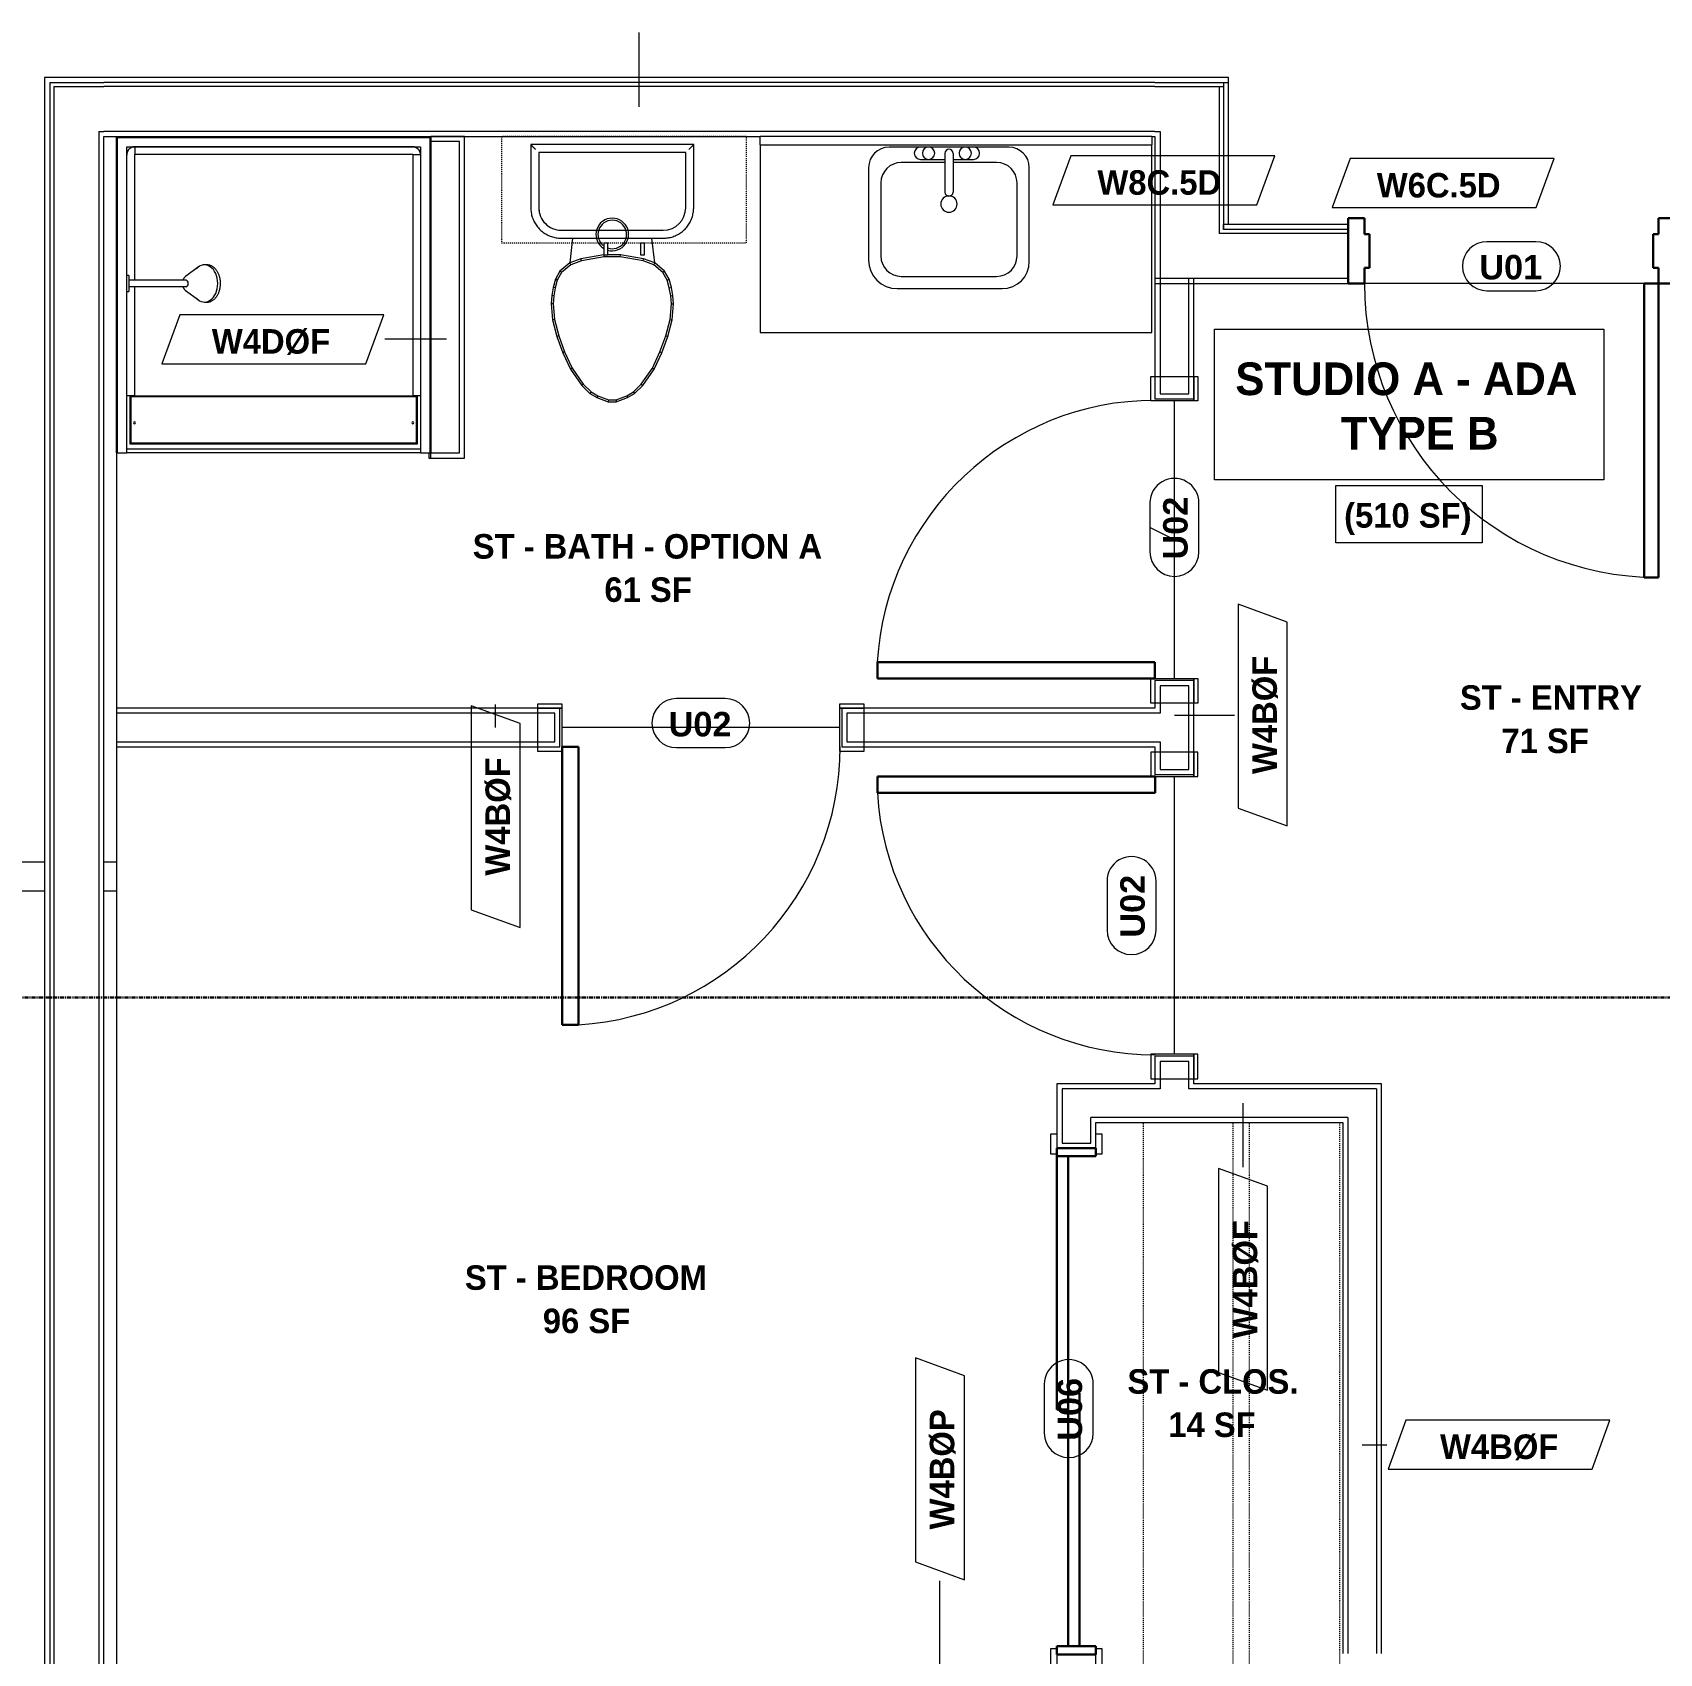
# Model space of a CAD drawing. Header units: inches. Extents: x -4058 to -1781, y 9814 to 12264.
# Drawn here: x -3411.8 to -3212.5, y 11454.9 to 11653.3 of the extents above; entities that cross this region are included whole.
import ezdxf

# ---------------------------------------------------------------- set-up
doc = ezdxf.new("R2010")
doc.units = ezdxf.units.IN
doc.header["$MEASUREMENT"] = 0
doc.linetypes.add('Dash', pattern=[0.25, 0.125, -0.125])
doc.linetypes.add('Grid Line 1_2_', pattern=[0.875, 0.5, -0.125, 0.125, -0.125])
for name, color, linetype, lineweight in [('0-1', 7, 'Continuous', 5), ('0-3', 8, 'Continuous', 9), ('A-AREA-IDEN', 2, 'Continuous', 9), ('A-DOOR-1', 7, 'Continuous', 9), ('A-DOOR-2', 10, 'Continuous', 30), ('A-DOOR-3', 31, 'Continuous', 9), ('A-DOOR-4', 31, 'Continuous', 30), ('A-DOOR-FRAM-2', 10, 'Continuous', 30), ('A-DOOR-FRAM-3', 31, 'Continuous', 30), ('A-DOOR-IDEN', 31, 'Continuous', 9), ('A-FLOR-1', 7, 'Continuous', 9), ('A-FLOR-2', 192, 'Continuous', 9), ('A-WALL', 113, 'Continuous', 18), ('A-WALL-2', 250, 'Continuous', 18), ('A-WALL-3', 113, 'Continuous', 9), ('A-WALL-IDEN', 211, 'Continuous', 9), ('I-WALL-1', 7, 'Continuous', 9), ('P-SANR-FIXT', 6, 'Continuous', 9), ('Q-CASE', 31, 'Continuous', 9), ('Q-CASE-1', 31, 'Dash', 9), ('Q-CASE-HDLN', 31, 'Dash', 9), ('S-GRID-1', 1, 'Grid Line 1_2_', 30)]:
    doc.layers.add(name, color=color, linetype=linetype, lineweight=lineweight)
doc.styles.add('Arial_B', font='arialbd.ttf', dxfattribs={"height": 3})
doc.styles.add('Century Gothic_B', font='GOTHICB.TTF', dxfattribs={"height": 3})
doc.styles.add('Century Gothic_B_1', font='GOTHICB.TTF', dxfattribs={"height": 4})

# ---------------------------------------------------------------- blocks, each defined once
blk = doc.blocks.new('CTR - 1st Phase - Shell_rvt-1-UNIT PLANS - 2ND FLOOR')
at = {"layer": 'A-FLOR-1'}
for p, q in [((-3477.32, 11551.81), (-3410.3, 11551.81)), ((-3403.05, 11551.81), (-3401.49, 11551.81)), ((-3410.3, 11548.19), (-3485.7, 11548.19)), ((-3401.49, 11548.19), (-3403.05, 11548.19))]:
    blk.add_line(p, q, dxfattribs=at)
blk = doc.blocks.new('HOLLOW METAL - UNIT DOOR-2191977-UNIT PLANS - 2ND FLOOR')
at = {"layer": 'A-DOOR-1'}
blk.add_arc((18, -3.875), 36, 180, 270, dxfattribs=at)
at = {"layer": 'A-DOOR-2'}
for p, q in [((16.25, -3.875), (18, -3.875)), ((16.25, -39.875), (16.25, -3.875)), ((18, -3.875), (18, -39.875)), ((18, -39.875), (16.25, -39.875))]:
    blk.add_line(p, q, dxfattribs=at)
at = {"layer": 'A-DOOR-FRAM-2'}
for p, q in [((-20, 4.125), (-18, 4.125)), ((-20, -3.875), (-20, 4.125)), ((-18, 4.125), (-18, 2.1875)), ((18, 4.125), (20, 4.125)), ((18, 2.1875), (18, 4.125)), ((20, 4.125), (20, -3.875)), ((-18, 2.1875), (-17.375, 2.1875)), ((-17.375, 2.1875), (-17.375, -1.9375)), ((17.375, 2.1875), (18, 2.1875)), ((17.375, -1.9375), (17.375, 2.1875)), ((-18, -1.9375), (-18, -3.875)), ((-17.375, -1.9375), (-18, -1.9375)), ((18, -1.9375), (17.375, -1.9375)), ((18, -3.875), (18, -1.9375)), ((-18, -3.875), (-20, -3.875)), ((20, -3.875), (18, -3.875))]:
    blk.add_line(p, q, dxfattribs=at)
blk = doc.blocks.new('CTR - 1st Phase - Common Walls_rvt-1-UNIT PLANS - 2ND FLOOR')
at = {"layer": 'A-WALL-2'}
for p, q in [((-3409.67, 11647.24), (-3409.67, 11255.36)), ((-3409.67, 11647.24), (-3409.17, 11647.24)), ((-3409.17, 11647.24), (-3403.05, 11647.24)), ((-3409.17, 11646.74), (-3409.17, 11255.36)), ((-3409.17, 11646.74), (-3403.67, 11646.74)), ((-3403.67, 11646.74), (-3403.05, 11646.74)), ((-3274.3, 11647.24), (-3403.05, 11647.24)), ((-3274.3, 11646.74), (-3403.05, 11646.74)), ((-3274.3, 11647.24), (-3265.92, 11647.24)), ((-3274.3, 11646.74), (-3273.67, 11646.74)), ((-3273.67, 11646.74), (-3266.42, 11646.74)), ((-3266.42, 11646.74), (-3265.92, 11646.74)), ((-3266.42, 11646.74), (-3266.42, 11628.74)), ((-3265.92, 11647.24), (-3265.3, 11647.24)), ((-3265.92, 11647.24), (-3265.92, 11646.74)), ((-3265.92, 11647.24), (-3265.92, 11646.74)), ((-3265.92, 11646.74), (-3265.92, 11629.86)), ((-3403.67, 11641.24), (-3403.67, 11255.36)), ((-3403.67, 11641.24), (-3403.05, 11641.24)), ((-3274.3, 11641.24), (-3403.05, 11641.24)), ((-3274.3, 11641.24), (-3273.67, 11641.24)), ((-3273.67, 11641.24), (-3273.67, 11623.24)), ((-3265.3, 11629.86), (-3265.92, 11629.86)), ((-3265.92, 11629.24), (-3265.92, 11629.86)), ((-3265.92, 11629.86), (-3265.92, 11629.24)), ((-3265.3, 11629.24), (-3265.92, 11629.24)), ((-3250.64, 11629.24), (-3265.3, 11629.24)), ((-3265.92, 11628.74), (-3266.42, 11628.74)), ((-3265.3, 11628.74), (-3265.92, 11628.74)), ((-3250.64, 11628.74), (-3265.3, 11628.74)), ((-3266.42, 11623.24), (-3273.67, 11623.24)), ((-3265.3, 11623.24), (-3266.42, 11623.24)), ((-3250.64, 11623.24), (-3265.3, 11623.24))]:
    blk.add_line(p, q, dxfattribs=at)
at = {"layer": 'I-WALL-1'}
for p, q in [((-3409.67, 11647.86), (-3410.3, 11647.86)), ((-3410.3, 11647.86), (-3410.3, 11255.36)), ((-3403.05, 11647.86), (-3409.67, 11647.86)), ((-3274.3, 11647.86), (-3403.05, 11647.86)), ((-3265.3, 11647.86), (-3274.3, 11647.86)), ((-3265.3, 11647.24), (-3265.3, 11647.86)), ((-3265.3, 11629.86), (-3265.3, 11647.24)), ((-3403.05, 11255.36), (-3403.05, 11640.61)), ((-3403.05, 11640.61), (-3401.49, 11640.61)), ((-3362.99, 11640.61), (-3322.67, 11640.61)), ((-3274.67, 11640.61), (-3274.3, 11640.61)), ((-3274.3, 11640.61), (-3274.3, 11622.61)), ((-3250.64, 11629.86), (-3265.3, 11629.86)), ((-3274.3, 11622.61), (-3273.67, 11622.61)), ((-3273.67, 11622.61), (-3265.3, 11622.61)), ((-3265.3, 11622.61), (-3250.64, 11622.61))]:
    blk.add_line(p, q, dxfattribs=at)
at = {"layer": '0-3'}
blk.add_blockref('HOLLOW METAL - UNIT DOOR-2191977-UNIT PLANS - 2ND FLOOR', (-3230.64, 11626.49), dxfattribs=at)
blk = doc.blocks.new('CTR - 1st Phase - Structure_rvt-1-UNIT PLANS - 2ND FLOOR')
at = {"layer": 'S-GRID-1'}
blk.add_line((-1781.27, 11535.19), (-4041.78, 11535.19), dxfattribs=at)
blk = doc.blocks.new('SLIDING - FLUSH - SLIDING - FLUSH - 5-0 x 6-8-3203586-UNIT PLANS - 2ND FLOOR')
at = {"layer": 'A-DOOR-3'}
for p, q in [((-32.75, 3.25), (-30.25, 3.25)), ((-32.75, 2.5), (-32.75, 3.25)), ((-30.25, 2.5), (-32.75, 2.5)), ((-30.25, 3.25), (-30.25, 2.5)), ((30.25, 3.25), (32.75, 3.25)), ((30.25, 2.5), (30.25, 3.25)), ((32.75, 2.5), (30.25, 2.5)), ((32.75, 3.25), (32.75, 2.5)), ((-32.75, -2.25), (-30.25, -2.25)), ((-32.75, -3), (-32.75, -2.25)), ((-30.25, -3), (-32.75, -3)), ((-30.25, -2.25), (-30.25, -3)), ((30.25, -2.25), (32.75, -2.25)), ((30.25, -3), (30.25, -2.25)), ((32.75, -3), (30.25, -3)), ((32.75, -2.25), (32.75, -3))]:
    blk.add_line(p, q, dxfattribs=at)
at = {"layer": 'A-DOOR-4'}
for p, q in [((-1, -0.88), (-1, 0.5)), ((-1, 0.5), (30, 0.5)), ((30, 0.5), (30, -0.88)), ((-30, -2.25), (-30, -0.88)), ((-30, -0.88), (1, -0.88)), ((30, -0.88), (-1, -0.88)), ((1, -0.88), (1, -2.25)), ((1, -2.25), (-30, -2.25))]:
    blk.add_line(p, q, dxfattribs=at)
at = {"layer": 'A-DOOR-FRAM-3'}
for p, q in [((-31, -2.25), (-31, 2.5)), ((-31, 2.5), (-30, 2.5)), ((-30, 2.5), (-30, -2.25)), ((30, 2.5), (31, 2.5)), ((30, -2.25), (30, 2.5)), ((31, 2.5), (31, -2.25)), ((-30, -2.25), (-31, -2.25)), ((31, -2.25), (30, -2.25))]:
    blk.add_line(p, q, dxfattribs=at)
blk = doc.blocks.new('SWING - SINGLE - FLUSH - SWING - FLUSH - 2-10 x 6-8 - PRIVACY-4346066-UNIT PLANS - 2ND FLOOR')
at = {"layer": 'A-DOOR-3'}
for p, q in [((-17, 2.87), (-20, 2.87)), ((-20, 2.87), (-20, -2.38)), ((-17, -2.38), (-17, 2.87)), ((20, 2.87), (17, 2.87)), ((17, 2.87), (17, -2.38)), ((20, -2.38), (20, 2.87)), ((-20, -2.38), (-17, -2.38)), ((-17, -2.38), (-20, -2.38)), ((-20, -2.38), (-20, -2.88)), ((-20, -2.88), (-17, -2.88)), ((-17, -2.88), (-17, -2.38)), ((17, -2.38), (20, -2.38)), ((20, -2.38), (17, -2.38)), ((17, -2.38), (17, -2.88)), ((17, -2.88), (20, -2.88)), ((20, -2.88), (20, -2.38))]:
    blk.add_line(p, q, dxfattribs=at)
blk.add_arc((17, 2.37), 34.07, 93.3657, 180, dxfattribs=at)
at = {"layer": 'A-DOOR-4'}
for p, q in [((15, 2.37), (15, 36.38)), ((17, 36.38), (15, 36.38)), ((17, 2.37), (17, 36.38)), ((17, 2.37), (15, 2.37))]:
    blk.add_line(p, q, dxfattribs=at)
blk = doc.blocks.new('OD_CW_Closet - OD_CW_Closet-3786599-UNIT PLANS - 2ND FLOOR')
at = {"layer": 'Q-CASE-HDLN'}
for p, q in [((0.74, -24), (0.74, 0)), ((0.74, 0), (68.99, 0)), ((68.99, 0), (68.99, -24)), ((0.74, -11), (68.99, -11)), ((0.74, -13), (68.99, -13)), ((68.99, -24), (0.74, -24))]:
    blk.add_line(p, q, dxfattribs=at)
blk = doc.blocks.new('SWING - SINGLE - FLUSH - SWING - FLUSH - 2-10 x 6-8 - PRIVACY-4346067-UNIT PLANS - 2ND FLOOR')
at = {"layer": 'A-DOOR-3'}
for p, q in [((-17, 2.87), (-20, 2.87)), ((-20, 2.87), (-20, -2.38)), ((-17, -2.38), (-17, 2.87)), ((20, 2.87), (17, 2.87)), ((17, 2.87), (17, -2.38)), ((20, -2.38), (20, 2.87)), ((-20, -2.38), (-17, -2.38)), ((-17, -2.38), (-20, -2.38)), ((-20, -2.38), (-20, -2.88)), ((-20, -2.88), (-17, -2.88)), ((-17, -2.88), (-17, -2.38)), ((17, -2.38), (20, -2.38)), ((20, -2.38), (17, -2.38)), ((17, -2.38), (17, -2.88)), ((17, -2.88), (20, -2.88)), ((20, -2.88), (20, -2.38))]:
    blk.add_line(p, q, dxfattribs=at)
blk.add_arc((17, 2.37), 34.07, 93.3657, 180, dxfattribs=at)
at = {"layer": 'A-DOOR-4'}
for p, q in [((15, 2.37), (15, 36.38)), ((17, 36.38), (15, 36.38)), ((17, 2.37), (17, 36.38)), ((17, 2.37), (15, 2.37))]:
    blk.add_line(p, q, dxfattribs=at)
blk = doc.blocks.new('M_Sink Vanity-Square - 500 x 440mm-1352614-UNIT PLANS - 2ND FLOOR')
at = {"layer": 'P-SANR-FIXT'}
for p, q in [((7.96, 7.09), (-6.72, 7.09)), ((3.62, 7.09), (-2.88, 7.09)), ((0.12, 6.33), (0.12, 1.59)), ((1.12, 6.33), (1.12, 1.59)), ((-9.22, 4.59), (-9.22, -6.73)), ((0.12, 5.22), (-5.22, 5.22)), ((-2.88, 5.59), (0.12, 5.59)), ((1.12, 5.59), (3.62, 5.59)), ((6.46, 5.22), (1.12, 5.22)), ((10.46, -6.91), (10.46, 4.59)), ((-7.72, 2.72), (-7.72, -6.23)), ((8.96, -6.23), (8.96, 2.72)), ((-5.22, -8.73), (6.46, -8.73)), ((-5.72, -10.23), (7.14, -10.23))]:
    blk.add_line(p, q, dxfattribs=at)
for centre, radius, start, end in [((-6.72, 4.59), 2.5, 90, 180), ((-2.88, 6.34), 0.75, 90, 270), ((-1.88, 6.34), 0.75, 360, 180), ((-1.88, 6.34), 0.75, 180, 0), ((0.62, 6.33), 0.5, 360, 180), ((2.62, 6.34), 0.75, 360, 180), ((2.62, 6.34), 0.75, 180, 360), ((3.62, 6.34), 0.75, 270, 90), ((7.96, 4.59), 2.5, 360, 90), ((-5.22, 2.72), 2.5, 90, 180), ((6.46, 2.72), 2.5, 0, 90), ((0.62, 0.13), 1, 360, 180), ((0.62, 0.13), 1, 180, 0), ((0.62, 1.59), 0.5, 180, 0), ((-5.72, -6.73), 3.5, 180, 270), ((-5.22, -6.23), 2.5, 180, 270), ((6.46, -6.23), 2.5, 270, 0), ((7.14, -6.91), 3.32, 270, 0)]:
    blk.add_arc(centre, radius, start, end, dxfattribs=at)
blk = doc.blocks.new('Toilet-Domestic-3D - Toilet-Domestic-3D-V13-UNIT PLANS - 2ND FLOOR')
at = {"layer": 'P-SANR-FIXT'}
for p, q in [((-0.5, 12), (-1.87, 11.5)), ((-0.46, 11.75), (-0.5, 12)), ((0.5, 12), (-0.5, 12)), ((0.46, 11.75), (0.5, 12)), ((1.87, 11.5), (0.5, 12)), ((-3.74, 10), (-5.13, 8)), ((-2.74, 11), (-3.74, 10)), ((-3.55, 9.84), (-3.74, 10)), ((-2.59, 10.8), (-3.55, 9.84)), ((-1.87, 11.5), (-2.74, 11)), ((-2.59, 10.8), (-2.74, 11)), ((-1.77, 11.27), (-2.59, 10.8)), ((-1.77, 11.27), (-1.87, 11.5)), ((-0.46, 11.75), (-1.77, 11.27)), ((0.46, 11.75), (-0.46, 11.75)), ((1.77, 11.27), (0.46, 11.75)), ((1.77, 11.27), (1.87, 11.5)), ((2.59, 10.8), (1.77, 11.27)), ((2.74, 11), (1.87, 11.5)), ((2.59, 10.8), (2.74, 11)), ((3.55, 9.84), (2.59, 10.8)), ((3.74, 10), (2.74, 11)), ((3.55, 9.84), (3.74, 10)), ((5.13, 8), (3.74, 10)), ((-5.13, 8), (-6.06, 6)), ((-4.91, 7.88), (-5.13, 8)), ((-3.55, 9.84), (-4.91, 7.88)), ((4.91, 7.88), (3.55, 9.84)), ((4.91, 7.88), (5.13, 8)), ((6.06, 6), (5.13, 8)), ((-6.06, 6), (-6.79, 4)), ((-5.83, 5.9), (-6.06, 6)), ((-4.91, 7.88), (-5.83, 5.9)), ((5.83, 5.9), (4.91, 7.88)), ((5.83, 5.9), (6.06, 6)), ((6.79, 4), (6.06, 6)), ((-6.79, 4), (-7.33, 1.99)), ((-6.55, 3.92), (-6.79, 4)), ((-5.83, 5.9), (-6.55, 3.92)), ((6.55, 3.92), (5.83, 5.9)), ((6.55, 3.92), (6.79, 4)), ((7.33, 1.99), (6.79, 4)), ((-6.55, 3.92), (-7.08, 1.95)), ((7.08, 1.95), (6.55, 3.92)), ((-7.33, 1.99), (-7.5, 0)), ((-7.08, 1.95), (-7.33, 1.99)), ((-7.08, 1.95), (-7.25, 0)), ((7.08, 1.95), (7.33, 1.99)), ((7.25, 0), (7.08, 1.95)), ((7.5, 0), (7.33, 1.99)), ((-7.25, 0), (-7.5, 0)), ((-7.5, 0), (-7.41, -1)), ((-7.16, -0.96), (-7.41, -1)), ((-7.41, -1), (-7.24, -2)), ((-7.25, 0), (-7.16, -0.96)), ((-6.99, -1.95), (-7.24, -2)), ((-7.16, -0.96), (-6.99, -1.95)), ((-6.99, -1.95), (-6.73, -2.9)), ((6.73, -2.9), (6.99, -1.95)), ((6.99, -1.95), (7.16, -0.96)), ((6.99, -1.95), (7.24, -2)), ((7.16, -0.96), (7.25, 0)), ((7.16, -0.96), (7.41, -1)), ((7.24, -2), (7.41, -1)), ((7.25, 0), (7.5, 0)), ((7.41, -1), (7.5, 0)), ((-7.24, -2), (-6.97, -3)), ((-6.73, -2.9), (-6.97, -3)), ((-6.97, -3), (-6.4, -4)), ((-6.73, -2.9), (-6.21, -3.84)), ((-6.4, -4), (-6.21, -3.84)), ((-6.21, -3.84), (-5.08, -4.78)), ((5.08, -4.78), (6.21, -3.84)), ((6.21, -3.84), (6.73, -2.9)), ((6.21, -3.84), (6.4, -4)), ((6.4, -4), (6.97, -3)), ((6.73, -2.9), (6.97, -3)), ((6.97, -3), (7.24, -2)), ((-6.4, -4), (-5.21, -5)), ((-5.08, -4.78), (-5.21, -5)), ((-5.21, -5), (-4.86, -8.02)), ((-5.21, -5), (-3.84, -5.5)), ((-5.08, -4.78), (-3.77, -5.26)), ((-3.77, -5.26), (-3.84, -5.5)), ((-3.84, -5.5), (-1, -6)), ((-3.77, -5.26), (-0.98, -5.75)), ((-0.98, -5.75), (-1, -6)), ((-0.98, -5.75), (0.98, -5.75)), ((0.98, -5.75), (3.77, -5.26)), ((0.98, -5.75), (1, -5.98)), ((1.05, -5.99), (3.84, -5.5)), ((3.77, -5.26), (5.08, -4.78)), ((3.77, -5.26), (3.84, -5.5)), ((3.84, -5.5), (5.21, -5)), ((4.86, -8.02), (5.21, -5)), ((5.08, -4.78), (5.21, -5)), ((5.21, -5), (6.4, -4)), ((-1, -6), (0.56, -6)), ((6.25, -8.02), (-6.25, -8.02)), ((6.25, -9), (-6.25, -9)), ((6.25, -9), (-6.25, -9)), ((-9.98, -11.75), (-9.98, -19.48)), ((-9, -11.75), (-9, -18.5)), ((-9, -11.75), (-9, -18.5)), ((9, -18.5), (9, -11.75)), ((9, -18.5), (9, -11.75)), ((9.98, -19.48), (9.98, -11.75)), ((-9.98, -19.48), (-9.86, -19.36)), ((-9.98, -19.48), (9.98, -19.48)), ((-9, -18.5), (9, -18.5)), ((-9, -18.5), (9, -18.5)), ((9.86, -19.36), (9.98, -19.48))]:
    blk.add_line(p, q, dxfattribs=at)
at = {"layer": 'P-SANR-FIXT', "flags": 128}
for points in [[(-6.25, -8.02), (-6.4, -8.03), (-6.55, -8.03), (-6.7, -8.05), (-6.84, -8.07), (-6.99, -8.1), (-7.14, -8.13), (-7.28, -8.17), (-7.42, -8.21), (-7.56, -8.26), (-7.7, -8.32), (-7.84, -8.38), (-7.97, -8.44), (-8.1, -8.52), (-8.23, -8.59), (-8.35, -8.67), (-8.48, -8.76), (-8.59, -8.85), (-8.71, -8.95), (-8.82, -9.05), (-8.92, -9.15), (-9.03, -9.26), (-9.12, -9.38), (-9.22, -9.49), (-9.3, -9.61), (-9.39, -9.74), (-9.46, -9.86), (-9.54, -9.99), (-9.6, -10.13), (-9.67, -10.26), (-9.72, -10.4), (-9.78, -10.54), (-9.82, -10.68), (-9.86, -10.83), (-9.89, -10.97), (-9.92, -11.12), (-9.95, -11.26), (-9.96, -11.41), (-9.97, -11.56), (-9.98, -11.71), (-9.98, -11.75)], [(9.98, -11.75), (9.97, -11.6), (9.97, -11.45), (9.95, -11.3), (9.93, -11.16), (9.9, -11.01), (9.87, -10.86), (9.83, -10.72), (9.79, -10.58), (9.74, -10.44), (9.68, -10.3), (9.62, -10.16), (9.56, -10.03), (9.48, -9.9), (9.41, -9.77), (9.33, -9.65), (9.24, -9.52), (9.15, -9.41), (9.05, -9.29), (8.95, -9.18), (8.85, -9.08), (8.74, -8.97), (8.62, -8.88), (8.51, -8.78), (8.39, -8.7), (8.26, -8.61), (8.14, -8.54), (8.01, -8.46), (7.87, -8.4), (7.74, -8.33), (7.6, -8.28), (7.46, -8.22), (7.32, -8.18), (7.17, -8.14), (7.03, -8.11), (6.88, -8.08), (6.74, -8.05), (6.59, -8.04), (6.44, -8.03), (6.29, -8.02), (6.25, -8.02)]]:
    blk.add_lwpolyline(points, dxfattribs=at)
at = {"layer": 'P-SANR-FIXT'}
for centre, radius, start, end in [((0, -8.48), 2, 73.137, 0), ((0, -8.48), 1.75, 70.983, 0), ((0, -8.48), 2, 0, 57.9286), ((0, -8.48), 1.75, 0, 51.2446), ((-6.25, -11.75), 2.75, 90, 180), ((-6.25, -11.75), 2.75, 90, 180), ((6.25, -11.75), 2.75, 0, 90), ((6.25, -11.75), 2.75, 360, 90)]:
    blk.add_arc(centre, radius, start, end, dxfattribs=at)
for points in [[(-9.98, -19.48), (-9.98, -19.48), (-9.98, -19.48), (-9.98, -19.48)], [(9.98, -19.48), (9.98, -19.48), (9.98, -19.48), (9.98, -19.48)]]:
    blk.add_open_spline(points, degree=3, dxfattribs=at)
for points, knots in [([(-9.86, -19.36), (-9.86, -19.36), (-9.85, -19.35), (-9.82, -19.32), (-9.8, -19.3), (-9.78, -19.28), (-9.75, -19.25), (-9.71, -19.21), (-9.66, -19.16), (-9.6, -19.1), (-9.55, -19.05), (-9.47, -18.97), (-9.41, -18.91), (-9.37, -18.87)], [0, 0, 0, 0, 0.166667, 0.25, 0.291667, 0.333333, 0.416667, 0.5, 0.583333, 0.666667, 0.75, 0.833333, 1, 1, 1, 1]), ([(9.37, -18.87), (9.41, -18.91), (9.47, -18.97), (9.55, -19.05), (9.6, -19.1), (9.66, -19.16), (9.71, -19.21), (9.75, -19.25), (9.78, -19.28), (9.8, -19.3), (9.82, -19.32), (9.85, -19.35), (9.86, -19.36), (9.86, -19.36)], [-1, -1, -1, -1, -0.833333, -0.75, -0.666667, -0.583333, -0.5, -0.416667, -0.333333, -0.291667, -0.25, -0.166667, 0, 0, 0, 0])]:
    blk.add_open_spline(points, degree=3, knots=knots, dxfattribs=at)
blk = doc.blocks.new('Bath Vanity - Bath Vanity 48_-V14-UNIT PLANS - 2ND FLOOR')
at = {"layer": 'Q-CASE'}
for p, q in [((-23.26, -1), (-23.26, -24)), ((24.74, -24), (24.74, -1)), ((-23.26, -24), (24.74, -24))]:
    blk.add_line(p, q, dxfattribs=at)
blk = doc.blocks.new('BATHROOM MIRROR - BATHROOM MIRROR 48_-3124766-UNIT PLANS - 2ND FLOOR')
at = {"layer": 'Q-CASE'}
for p, q in [((24.74, 24), (-23.26, 24)), ((-23.26, 23), (-23.26, 24)), ((24.74, 24), (24.74, 23)), ((-23.26, 23), (24.74, 23))]:
    blk.add_line(p, q, dxfattribs=at)
blk = doc.blocks.new('300 Series Wall Hung Cabinet_326 - 30_-2909952-UNIT PLANS - 2ND FLOOR')
at = {"layer": 'Q-CASE'}
for p, q in [((-2.5, -13.19), (-2.01, -13.19)), ((-2.5, -13.19), (-2.5, -14.69)), ((-2.01, -14.69), (-2.01, -13.19)), ((2, -13.19), (2.49, -13.19)), ((2, -13.19), (2, -14.69)), ((2.49, -14.69), (2.49, -13.19)), ((-2.5, -14.69), (-2.01, -14.69)), ((2, -14.69), (2.49, -14.69))]:
    blk.add_line(p, q, dxfattribs=at)
at = {"layer": 'Q-CASE-1'}
for p, q in [((15, -0.19), (-15, -0.19)), ((-15, -0.19), (-15, -13.19)), ((15, -13.19), (15, -0.19)), ((-15, -13.19), (15, -13.19))]:
    blk.add_line(p, q, dxfattribs=at)
blk = doc.blocks.new('SWING - SINGLE - FLUSH - SWING - FLUSH - 2-10 x 6-8 - PRIVACY-4346070-UNIT PLANS - 2ND FLOOR')
at = {"layer": 'A-DOOR-3'}
for p, q in [((-20, 2.37), (-20, 2.87)), ((-20, 2.87), (-17, 2.87)), ((-20, 2.37), (-17, 2.37)), ((-20, -2.88), (-20, 2.37)), ((-17, 2.37), (-20, 2.37)), ((-17, 2.87), (-17, 2.37)), ((-17, 2.37), (-17, -2.88)), ((17, 2.37), (17, 2.87)), ((17, 2.87), (20, 2.87)), ((17, 2.37), (20, 2.37)), ((17, -2.88), (17, 2.37)), ((20, 2.37), (17, 2.37)), ((20, 2.87), (20, 2.37)), ((20, 2.37), (20, -2.88)), ((-17, -2.88), (-20, -2.88)), ((20, -2.88), (17, -2.88))]:
    blk.add_line(p, q, dxfattribs=at)
blk.add_arc((17, -2.38), 34.07, 180, 266.6343, dxfattribs=at)
at = {"layer": 'A-DOOR-4'}
for p, q in [((15, -2.38), (15, -36.38)), ((17, -2.38), (15, -2.38)), ((17, -2.38), (17, -36.38)), ((17, -36.38), (15, -36.38))]:
    blk.add_line(p, q, dxfattribs=at)
blk = doc.blocks.new('The Shower - The Shower-V43-UNIT PLANS - 2ND FLOOR')
at = {"layer": 'P-SANR-FIXT'}
for p, q in [((0, 39.25), (0.12, 39.25)), ((0, 0.5), (0, 39.25)), ((1.25, 39.25), (0.12, 39.25)), ((0.12, 0.62), (0.12, 39.25)), ((1.25, 39.25), (37.25, 39.25)), ((1.25, 38.75), (1.25, 39.25)), ((1.25, 1.75), (1.25, 39.25)), ((37.25, 38.75), (1.25, 38.75)), ((1.62, 38.13), (1.62, 32.27)), ((36.88, 38.13), (1.62, 38.13)), ((36.75, 38), (1.75, 38)), ((1.75, 38), (1.75, 32.38)), ((36.75, 32.38), (36.75, 38)), ((36.88, 32.27), (36.88, 38.13)), ((37.25, 39.25), (37.25, 38.75)), ((38.38, 39.25), (37.25, 39.25)), ((37.25, 39.25), (37.25, 19.48)), ((38.38, 39.25), (38.5, 39.25)), ((38.38, 39.25), (38.38, 0.62)), ((38.5, 39.25), (38.5, 0.5)), ((1.75, 32.38), (36.75, 32.38)), ((2.2, 2.75), (2.2, 32.27)), ((36.3, 32.27), (2.2, 32.27)), ((36.3, 18.89), (36.3, 32.27)), ((36.3, 2.75), (36.3, 18.11)), ((37.25, 17.52), (37.25, 1.75)), ((1.28, 2.51), (1.3, 2.43)), ((1.4, 2.23), (1.42, 2.2)), ((1.51, 2.08), (1.58, 2.01)), ((2.25, 2.7), (36.25, 2.7)), ((36.92, 2.01), (36.99, 2.08)), ((37.08, 2.2), (37.1, 2.23)), ((37.2, 2.43), (37.22, 2.51)), ((38.5, 0.5), (0, 0.5)), ((38.38, 0.62), (0.12, 0.62)), ((37.25, 1.75), (1.25, 1.75)), ((1.7, 1.92), (1.73, 1.9)), ((1.93, 1.8), (2.01, 1.78)), ((2.25, 1.77), (36.25, 1.77)), ((36.25, 1.75), (36.25, 1.77)), ((36.49, 1.78), (36.57, 1.8)), ((36.77, 1.9), (36.8, 1.92))]:
    blk.add_line(p, q, dxfattribs=at)
for centre, radius, start, end in [((2.2, 35.56), 0.125, 0, 180), ((2.2, 35.56), 0.125, 180, 0), ((36.3, 35.56), 0.125, 0, 180), ((36.3, 35.56), 0.125, 180, 0), ((2.25, 2.75), 1, 180, 270), ((36.25, 2.75), 1, 270, 0)]:
    blk.add_arc(centre, radius, start, end, dxfattribs=at)
for centre, major_axis, start_param, end_param in [((2.2, 32.28), (-0.95, 0), 0, 1.570796), ((36.3, 32.28), (0.95, 0), 4.712389, 6.283185)]:
    blk.add_ellipse(centre, major_axis=major_axis, ratio=0.019505, start_param=start_param, end_param=end_param, dxfattribs=at)
for points, knots in [([(1.25, 2.77), (1.25, 2.77), (1.27, 2.76), (1.4, 2.76), (1.64, 2.75), (1.95, 2.75), (2.12, 2.75), (2.2, 2.75)], [-1, -1, -1, -1, -0.833333, -0.666667, -0.333333, -0.166667, 0, 0, 0, 0]), ([(1.25, 2.77), (1.25, 2.7), (1.26, 2.57), (1.34, 2.32), (1.53, 2.04), (1.8, 1.86), (2.06, 1.78), (2.19, 1.77), (2.25, 1.77)], [-1, -1, -1, -1, -0.874768, -0.749536, -0.499072, -0.248608, -0.123376, 0.001856, 0.001856, 0.001856, 0.001856]), ([(1.59, 2), (1.55, 2.04), (1.47, 2.12), (1.41, 2.21), (1.38, 2.25)], [0.4597287, 0.4597287, 0.4597287, 0.4597287, 0.5714286, 0.666048, 0.666048, 0.666048, 0.666048]), ([(2.2, 2.75), (2.2, 2.74), (2.2, 2.74), (2.2, 2.73), (2.21, 2.72), (2.21, 2.72), (2.22, 2.71), (2.23, 2.71), (2.24, 2.7), (2.24, 2.7), (2.25, 2.7), (2.25, 2.7)], [-1, -1, -1, -1, -0.833333, -0.75, -0.666667, -0.583333, -0.416667, -0.291667, -0.208333, -0.083333, 0, 0, 0, 0]), ([(36.25, 1.77), (36.32, 1.77), (36.45, 1.78), (36.7, 1.86), (36.98, 2.04), (37.16, 2.32), (37.24, 2.57), (37.25, 2.7), (37.25, 2.77)], [-1, -1, -1, -1, -0.874768, -0.749536, -0.499072, -0.248608, -0.123376, 0.001856, 0.001856, 0.001856, 0.001856]), ([(36.25, 2.7), (36.26, 2.7), (36.26, 2.7), (36.27, 2.7), (36.28, 2.71), (36.28, 2.71), (36.29, 2.72), (36.29, 2.73), (36.3, 2.74), (36.3, 2.74), (36.3, 2.75), (36.3, 2.75)], [-1, -1, -1, -1, -0.833333, -0.75, -0.666667, -0.583333, -0.416667, -0.291667, -0.208333, -0.083333, 0, 0, 0, 0]), ([(36.25, 1.8), (36.25, 1.82), (36.25, 1.91), (36.25, 2.14), (36.25, 2.45), (36.25, 2.62), (36.25, 2.7)], [-0.8333333, -0.8333333, -0.8333333, -0.8333333, -0.6666667, -0.3333333, -0.1666667, 0, 0, 0, 0]), ([(37.01, 2.11), (36.97, 2.05), (36.89, 1.97), (36.79, 1.91), (36.75, 1.88)], [0.4462442, 0.4462442, 0.4462442, 0.4462442, 0.5714286, 0.666048, 0.666048, 0.666048, 0.666048]), ([(37.19, 2.42), (37.18, 2.38), (37.16, 2.33), (37.13, 2.27), (37.12, 2.25)], [0.2167295, 0.2167295, 0.2167295, 0.2167295, 0.2857143, 0.332096, 0.332096, 0.332096, 0.332096]), ([(2.25, 1.75), (2.17, 1.75), (2.03, 1.77), (1.86, 1.82), (1.77, 1.87), (1.75, 1.88)], [0, 0, 0, 0, 0.1428571, 0.2857143, 0.332065, 0.332065, 0.332065, 0.332065]), ([(36.75, 1.88), (36.7, 1.85), (36.59, 1.8), (36.42, 1.76), (36.31, 1.75), (36.25, 1.75)], [0.6665409, 0.6665409, 0.6665409, 0.6665409, 0.7857143, 0.8928571, 1, 1, 1, 1])]:
    blk.add_open_spline(points, degree=3, knots=knots, dxfattribs=at)
for points in [[(1.25, 2.71), (1.25, 2.72), (1.25, 2.74), (1.25, 2.75)], [(1.38, 2.25), (1.37, 2.27), (1.36, 2.3), (1.35, 2.32)], [(37.12, 2.25), (37.09, 2.21), (37.07, 2.18), (37.05, 2.15)], [(37.25, 2.75), (37.25, 2.72), (37.25, 2.7), (37.25, 2.67)], [(1.75, 1.88), (1.71, 1.91), (1.67, 1.94), (1.63, 1.97)]]:
    blk.add_open_spline(points, degree=3, dxfattribs=at)
blk = doc.blocks.new('Shower Head - Shower Head-3265626-UNIT PLANS - 2ND FLOOR')
at = {"layer": 'P-SANR-FIXT'}
for p, q in [((-0.98, 0), (-0.98, -0.26)), ((-0.98, 0), (0.98, 0)), ((0.98, -0.26), (-0.98, -0.26)), ((-0.39, -0.26), (-0.39, -1)), ((0.39, -1), (0.39, -0.26)), ((0.98, -0.26), (0.98, 0)), ((-0.84, -7.19), (-2.02, -8.78)), ((-0.39, -6.01), (-0.39, -7.27)), ((0.39, -7.27), (0.39, -6.01)), ((2.02, -8.78), (0.84, -7.19)), ((-2.28, -9.54), (-2.28, -9.81)), ((2.28, -9.81), (2.28, -9.54))]:
    blk.add_line(p, q, dxfattribs=at)
at = {"layer": 'P-SANR-FIXT', "flags": 128}
for points in [[(-0.39, -1), (-0.39, -1.29), (-0.39, -1.57), (-0.39, -1.85), (-0.39, -2.13), (-0.39, -2.41), (-0.39, -2.69), (-0.39, -2.96), (-0.39, -3.23), (-0.39, -3.5), (-0.39, -3.76), (-0.39, -4.02), (-0.39, -4.27), (-0.39, -4.52), (-0.39, -4.77), (-0.39, -5), (-0.39, -5.23), (-0.39, -5.46), (-0.39, -5.67), (-0.39, -5.88), (-0.39, -6.01)], [(0.39, -6.01), (0.39, -5.81), (0.39, -5.6), (0.39, -5.38), (0.39, -5.15), (0.39, -4.92), (0.39, -4.68), (0.39, -4.43), (0.39, -4.18), (0.39, -3.93), (0.39, -3.67), (0.39, -3.4), (0.39, -3.13), (0.39, -2.86), (0.39, -2.59), (0.39, -2.31), (0.39, -2.03), (0.39, -1.75), (0.39, -1.46), (0.39, -1.18), (0.39, -1)], [(-0.39, -6.87), (-0.43, -6.88), (-0.46, -6.9), (-0.49, -6.91), (-0.52, -6.93), (-0.55, -6.94), (-0.58, -6.96), (-0.61, -6.98), (-0.64, -7), (-0.67, -7.03), (-0.7, -7.05), (-0.73, -7.07), (-0.76, -7.1), (-0.78, -7.13), (-0.81, -7.16), (-0.83, -7.19), (-0.84, -7.19)], [(0.84, -7.19), (0.81, -7.16), (0.79, -7.13), (0.76, -7.1), (0.73, -7.08), (0.7, -7.05), (0.68, -7.03), (0.65, -7.01), (0.62, -6.98), (0.59, -6.97), (0.56, -6.95), (0.53, -6.93), (0.49, -6.91), (0.46, -6.9), (0.43, -6.89), (0.4, -6.87)], [(-2.28, -9.81), (-2.28, -9.88), (-2.28, -9.95), (-2.27, -10.02), (-2.25, -10.09), (-2.24, -10.16), (-2.21, -10.23), (-2.19, -10.3), (-2.16, -10.36), (-2.13, -10.43), (-2.09, -10.49), (-2.05, -10.55), (-2.01, -10.61), (-1.97, -10.67), (-1.92, -10.73), (-1.86, -10.79), (-1.81, -10.84), (-1.75, -10.89), (-1.69, -10.94), (-1.63, -10.99), (-1.57, -11.04), (-1.5, -11.08), (-1.43, -11.12), (-1.36, -11.16), (-1.28, -11.2), (-1.21, -11.24), (-1.13, -11.27), (-1.05, -11.3), (-0.97, -11.33), (-0.89, -11.36), (-0.81, -11.38), (-0.72, -11.4), (-0.64, -11.42), (-0.55, -11.44), (-0.47, -11.45), (-0.38, -11.46), (-0.29, -11.47), (-0.2, -11.48), (-0.11, -11.49), (-0.02, -11.49), (0, -11.49)], [(0, -11.49), (0.09, -11.49), (0.18, -11.48), (0.27, -11.48), (0.35, -11.47), (0.44, -11.46), (0.53, -11.44), (0.62, -11.43), (0.7, -11.41), (0.79, -11.39), (0.87, -11.36), (0.95, -11.34), (1.03, -11.31), (1.11, -11.28), (1.19, -11.25), (1.26, -11.21), (1.34, -11.17), (1.41, -11.13), (1.48, -11.09), (1.55, -11.05), (1.61, -11), (1.68, -10.95), (1.74, -10.9), (1.8, -10.85), (1.85, -10.8), (1.9, -10.74), (1.95, -10.69), (2, -10.63), (2.04, -10.57), (2.08, -10.51), (2.12, -10.44), (2.15, -10.38), (2.18, -10.31), (2.21, -10.25), (2.23, -10.18), (2.25, -10.11), (2.26, -10.04), (2.27, -9.97), (2.28, -9.9), (2.28, -9.83), (2.28, -9.81)]]:
    blk.add_lwpolyline(points, dxfattribs=at)
at = {"layer": 'P-SANR-FIXT'}
for centre, major_axis, start_param, end_param in [((0, -7.27), (0.394, 0), 3.141593, 4.712389), ((0, -7.27), (-0.394, 0), 1.570796, 3.141593), ((0, -9.54), (2.28, 0), 2.468394, 4.712389), ((0, -9.54), (-2.28, 0), 1.570796, 3.814791)]:
    blk.add_ellipse(centre, major_axis=major_axis, ratio=0.707107, start_param=start_param, end_param=end_param, dxfattribs=at)
blk = doc.blocks.new('Wall Tag - Arch Wall-3956453-UNIT PLANS - 2ND FLOOR')
at = {"layer": 'A-WALL-IDEN'}
for p, q in [((-0.3561, 0.0937), (-0.4244, -0.0937)), ((0.4244, 0.0937), (-0.3561, 0.0937)), ((0.3561, -0.0937), (0.4244, 0.0937)), ((-0.4244, -0.0937), (0.3561, -0.0937))]:
    blk.add_line(p, q, dxfattribs=at)
blk = doc.blocks.new('Door Tag - Type Mark-2601225-UNIT PLANS - 2ND FLOOR')
at = {"layer": 'A-DOOR-IDEN'}
for p, q in [((0.09375, 0.09375), (-0.09375, 0.09375)), ((-0.09375, -0.09375), (0.09375, -0.09375))]:
    blk.add_line(p, q, dxfattribs=at)
for centre, start, end in [((-0.09375, 0), 90, 270), ((0.09375, 0), 270, 90)]:
    blk.add_arc(centre, 0.09375, start, end, dxfattribs=at)

msp = doc.modelspace()

# ---------------------------------------------------------------- linework, layer by layer
at = {"layer": 'A-AREA-IDEN', "flags": 128}
for points in [[(-3267.02, 11617.01), (-3219.32, 11617.01), (-3219.32, 11598.56), (-3267.02, 11598.56)], [(-3252.13, 11597.89), (-3234.21, 11597.89), (-3234.21, 11590.88), (-3252.13, 11590.88)]]:
    msp.add_lwpolyline(points, close=True, dxfattribs=at)
at = {"layer": 'A-DOOR-IDEN'}
msp.add_line((-3271.92, 11591.24), (-3274.92, 11592.75), dxfattribs=at)
at = {"layer": 'A-FLOR-2'}
for p, q in [((-3214.39, 11622.61), (-3248.64, 11622.61)), ((-3271.92, 11574.24), (-3271.92, 11608.24)), ((-3401.49, 11601.87), (-3401.49, 11570.62)), ((-3312.92, 11568.24), (-3346.92, 11568.24)), ((-3401.49, 11565.87), (-3401.49, 11451.62)), ((-3271.92, 11528.24), (-3271.92, 11562.24))]:
    msp.add_line(p, q, dxfattribs=at)
at = {"layer": 'A-WALL'}
for p, q in [((-3359.49, 11639.99), (-3362.99, 11639.99)), ((-3359.49, 11601.87), (-3359.49, 11639.99)), ((-3273.67, 11623.24), (-3273.67, 11609.12)), ((-3270.17, 11609.12), (-3270.17, 11623.24)), ((-3273.67, 11609.12), (-3270.17, 11609.12)), ((-3362.99, 11601.24), (-3362.99, 11601.87)), ((-3362.99, 11601.87), (-3359.49, 11601.87)), ((-3273.67, 11573.37), (-3273.67, 11569.99)), ((-3270.17, 11573.37), (-3273.67, 11573.37)), ((-3270.17, 11563.12), (-3270.17, 11573.37)), ((-3347.8, 11569.99), (-3401.49, 11569.99)), ((-3347.8, 11566.49), (-3347.8, 11569.99)), ((-3312.05, 11569.99), (-3312.05, 11566.49)), ((-3273.67, 11569.99), (-3312.05, 11569.99)), ((-3401.49, 11566.49), (-3347.8, 11566.49)), ((-3312.05, 11566.49), (-3273.67, 11566.49)), ((-3273.67, 11566.49), (-3273.67, 11563.12)), ((-3273.67, 11563.12), (-3270.17, 11563.12)), ((-3273.67, 11527.37), (-3273.67, 11523.99)), ((-3270.17, 11527.37), (-3273.67, 11527.37)), ((-3270.17, 11523.99), (-3270.17, 11527.37)), ((-3285.67, 11523.99), (-3285.67, 11517.37)), ((-3273.67, 11523.99), (-3285.67, 11523.99)), ((-3247.17, 11523.99), (-3270.17, 11523.99)), ((-3247.17, 11523.99), (-3247.17, 11454.86)), ((-3282.17, 11517.37), (-3282.17, 11520.49)), ((-3250.67, 11520.49), (-3282.17, 11520.49)), ((-3250.67, 11520.49), (-3250.67, 11454.86)), ((-3285.67, 11517.37), (-3282.17, 11517.37))]:
    msp.add_line(p, q, dxfattribs=at)
at = {"layer": 'A-WALL-3'}
for p, q in [((-3358.86, 11640.62), (-3362.99, 11640.62)), ((-3358.86, 11601.24), (-3358.86, 11640.62)), ((-3274.3, 11623.24), (-3274.3, 11608.49)), ((-3269.55, 11623.24), (-3274.3, 11623.24)), ((-3269.55, 11608.49), (-3269.55, 11623.24)), ((-3274.3, 11608.49), (-3269.55, 11608.49)), ((-3363.24, 11601.87), (-3363.24, 11601.24)), ((-3363.24, 11601.24), (-3358.86, 11601.24)), ((-3274.3, 11573.99), (-3274.3, 11570.62)), ((-3269.55, 11573.99), (-3274.3, 11573.99)), ((-3269.55, 11562.49), (-3269.55, 11573.99)), ((-3347.17, 11570.62), (-3401.49, 11570.62)), ((-3401.49, 11570.62), (-3401.49, 11565.87)), ((-3347.17, 11565.87), (-3347.17, 11570.62)), ((-3274.3, 11570.62), (-3312.67, 11570.62)), ((-3312.67, 11570.62), (-3312.67, 11565.87)), ((-3401.49, 11565.87), (-3347.17, 11565.87)), ((-3312.67, 11565.87), (-3274.3, 11565.87)), ((-3274.3, 11565.87), (-3274.3, 11562.49)), ((-3274.3, 11562.49), (-3269.55, 11562.49)), ((-3274.3, 11527.99), (-3274.3, 11524.62)), ((-3269.55, 11527.99), (-3274.3, 11527.99)), ((-3269.55, 11524.62), (-3269.55, 11527.99)), ((-3286.3, 11524.62), (-3286.3, 11516.74)), ((-3274.3, 11524.62), (-3286.3, 11524.62)), ((-3246.55, 11524.62), (-3269.55, 11524.62)), ((-3246.55, 11454.86), (-3246.55, 11524.62)), ((-3281.55, 11516.74), (-3281.55, 11519.87)), ((-3281.55, 11519.87), (-3251.3, 11519.87)), ((-3251.3, 11519.87), (-3251.3, 11454.86)), ((-3286.3, 11516.74), (-3281.55, 11516.74))]:
    msp.add_line(p, q, dxfattribs=at)
at = {"layer": 'A-WALL-IDEN'}
for p, q in [((-3337.49, 11644.24), (-3337.49, 11653.35)), ((-3361.05, 11615.79), (-3368.61, 11615.79)), ((-3355.06, 11568.24), (-3355.06, 11571.06)), ((-3271.92, 11569.77), (-3264.54, 11569.77)), ((-3263.53, 11522.24), (-3263.53, 11514.4)), ((-3248.92, 11480.43), (-3245.89, 11480.43)), ((-3300.64, 11449.24), (-3300.64, 11463.75))]:
    msp.add_line(p, q, dxfattribs=at)

# ---------------------------------------------------------------- block references
at = {"layer": '0-1'}
for name in ['CTR - 1st Phase - Structure_rvt-1-UNIT PLANS - 2ND FLOOR', 'CTR - 1st Phase - Shell_rvt-1-UNIT PLANS - 2ND FLOOR', 'CTR - 1st Phase - Common Walls_rvt-1-UNIT PLANS - 2ND FLOOR']:
    msp.add_blockref(name, (0, 0), dxfattribs=at)
at = {"layer": 'A-DOOR-3'}
for name, p, rotation in [('SWING - SINGLE - FLUSH - SWING - FLUSH - 2-10 x 6-8 - PRIVACY-4346070-UNIT PLANS - 2ND FLOOR', (-3271.92, 11591.24), 269.9999999999674), ('SWING - SINGLE - FLUSH - SWING - FLUSH - 2-10 x 6-8 - PRIVACY-4346067-UNIT PLANS - 2ND FLOOR', (-3329.92, 11568.24), 180), ('SWING - SINGLE - FLUSH - SWING - FLUSH - 2-10 x 6-8 - PRIVACY-4346066-UNIT PLANS - 2ND FLOOR', (-3271.92, 11545.24), 89.9999999999674), ('SLIDING - FLUSH - SLIDING - FLUSH - 5-0 x 6-8-3203586-UNIT PLANS - 2ND FLOOR', (-3284.05, 11485.74), 269.9999999999554)]:
    msp.add_blockref(name, p, dxfattribs=dict(at, rotation=rotation))
at = {"layer": 'A-DOOR-IDEN', "xscale": 31.99999999999999, "yscale": 31.99999999999999, "zscale": 31.99999999999999}
for p in [(-3230.64, 11624.74), (-3329.92, 11568.78)]:
    msp.add_blockref('Door Tag - Type Mark-2601225-UNIT PLANS - 2ND FLOOR', p, dxfattribs=at)
at = {"layer": 'A-DOOR-IDEN', "xscale": 31.99999999999999, "yscale": 31.99999999999999, "zscale": 31.99999999999999, "rotation": 89.99999999999955}
for p in [(-3271.92, 11592.75), (-3277.17, 11546.45), (-3284.85, 11484.85)]:
    msp.add_blockref('Door Tag - Type Mark-2601225-UNIT PLANS - 2ND FLOOR', p, dxfattribs=at)
at = {"layer": 'A-WALL-IDEN', "xscale": 31.99999999999999, "yscale": 31.99999999999999, "zscale": 31.99999999999999}
for p in [(-3273.22, 11635.24), (-3239, 11634.91), (-3382.34, 11615.79), (-3232.16, 11480.43)]:
    msp.add_blockref('Wall Tag - Arch Wall-3956453-UNIT PLANS - 2ND FLOOR', p, dxfattribs=at)
at = {"layer": 'A-WALL-IDEN', "xscale": 31.99999999999999, "yscale": 31.99999999999999, "zscale": 31.99999999999999, "rotation": 89.99999999999955}
for p in [(-3261.12, 11569.77), (-3355.06, 11557.33), (-3263.53, 11500.67), (-3300.64, 11477.48)]:
    msp.add_blockref('Wall Tag - Arch Wall-3956453-UNIT PLANS - 2ND FLOOR', p, dxfattribs=at)
at = {"layer": 'P-SANR-FIXT'}
for name, p, rotation in [('The Shower - The Shower-V43-UNIT PLANS - 2ND FLOOR', (-3362.99, 11641.12), 180), ('Toilet-Domestic-3D - Toilet-Domestic-3D-V13-UNIT PLANS - 2ND FLOOR', (-3340.77, 11620.14), 180), ('Shower Head - Shower Head-3265626-UNIT PLANS - 2ND FLOOR', (-3400.24, 11622.62), 90.00000000008119)]:
    msp.add_blockref(name, p, dxfattribs=dict(at, rotation=rotation))
msp.add_blockref('M_Sink Vanity-Square - 500 x 440mm-1352614-UNIT PLANS - 2ND FLOOR', (-3300.15, 11632.22), dxfattribs=at)
at = {"layer": 'Q-CASE'}
for name, p in [('300 Series Wall Hung Cabinet_326 - 30_-2909952-UNIT PLANS - 2ND FLOOR', (-3339.32, 11640.8)), ('BATHROOM MIRROR - BATHROOM MIRROR 48_-3124766-UNIT PLANS - 2ND FLOOR', (-3299.41, 11616.61)), ('Bath Vanity - Bath Vanity 48_-V14-UNIT PLANS - 2ND FLOOR', (-3299.41, 11640.62))]:
    msp.add_blockref(name, p, dxfattribs=at)
at = {"layer": 'Q-CASE', "rotation": 89.99999999997934}
msp.add_blockref('OD_CW_Closet - OD_CW_Closet-3786599-UNIT PLANS - 2ND FLOOR', (-3275.71, 11450.88), dxfattribs=at)

# ---------------------------------------------------------------- texts
at = {"layer": 'A-AREA-IDEN', "attachment_point": 1}
for s, insert, char_height, width, style in [('STUDIO A - ADA', (-3264.46, 11612.95), 4, 51.51, 'Century Gothic_B_1'), ('TYPE B', (-3251.54, 11606.28), 4, 20.301, 'Century Gothic_B_1'), ('(510 SF)', (-3251.13, 11595.72), 3, 19.19, 'Century Gothic_B'), ('ST - BATH - OPTION A', (-3357.86, 11591.93), 3, 51.51, 'Century Gothic_B'), ('61 SF', (-3341.73, 11586.63), 3, 12.423, 'Century Gothic_B'), ('ST - ENTRY', (-3236.95, 11573.42), 3, 24.745, 'Century Gothic_B'), ('71 SF', (-3231.87, 11568.12), 3, 12.423, 'Century Gothic_B'), ('ST - BEDROOM', (-3358.82, 11502.39), 3, 35.552, 'Century Gothic_B'), ('96 SF', (-3349.27, 11497.09), 3, 12.423, 'Century Gothic_B'), ('ST - CLOS.', (-3277.67, 11489.67), 3, 24.543, 'Century Gothic_B'), ('14 SF', (-3272.67, 11484.37), 3, 12.423, 'Century Gothic_B')]:
    msp.add_mtext(s, dxfattribs=dict(at, insert=insert, char_height=char_height, width=width, style=style))
at = {"layer": 'A-DOOR-IDEN', "char_height": 3, "width": 9.393, "attachment_point": 1, "style": 'Arial_B'}
for s, insert in [('U01', (-3234.57, 11626.12)), ('U02', (-3333.86, 11570.16))]:
    msp.add_mtext(s, dxfattribs=dict(at, insert=insert))
at = {"layer": 'A-DOOR-IDEN', "char_height": 3, "width": 9.393, "attachment_point": 1, "rotation": 90, "style": 'Arial_B'}
for s, insert in [('U02', (-3273.3, 11588.82)), ('U02', (-3278.55, 11542.52)), ('U06', (-3286.23, 11480.91))]:
    msp.add_mtext(s, dxfattribs=dict(at, insert=insert))
at = {"layer": 'A-WALL-IDEN', "char_height": 3, "attachment_point": 1, "style": 'Century Gothic_B'}
for s, insert, width in [('W8C.5D', (-3281.35, 11636.49), 19.594), ('W6C.5D', (-3247.13, 11636.15), 19.594), ('W4DØF', (-3389.81, 11617.03), 17.978), ('W4BØF', (-3239.38, 11481.68), 17.372)]:
    msp.add_mtext(s, dxfattribs=dict(at, insert=insert, width=width))
at = {"layer": 'A-WALL-IDEN', "char_height": 3, "attachment_point": 1, "rotation": 90, "style": 'Century Gothic_B'}
for s, insert, width in [('W4BØF', (-3262.37, 11562.55), 17.372), ('W4BØF', (-3356.3, 11550.11), 17.372), ('W4BØF', (-3264.78, 11493.45), 17.372), ('W4BØP', (-3301.88, 11470.05), 17.877)]:
    msp.add_mtext(s, dxfattribs=dict(at, insert=insert, width=width))

doc.saveas('drawing.dxf')
